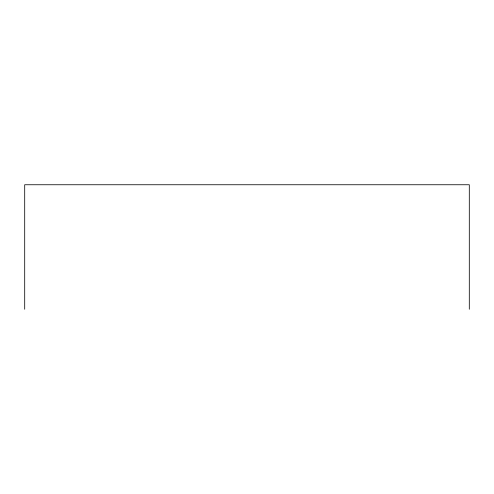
<?xml version="1.0" encoding="UTF-8"?>
<svg xmlns="http://www.w3.org/2000/svg" width="494" height="494" viewBox="0 0 494 494"><rect width="100%" height="100%" fill="white"/><g stroke="black" fill="none" stroke-linecap="round" stroke-linejoin="round"><path stroke-width="0.74" d="M469.3 309.25L469.3 184.75L24.7 184.75L24.7 309.25"/></g></svg>
